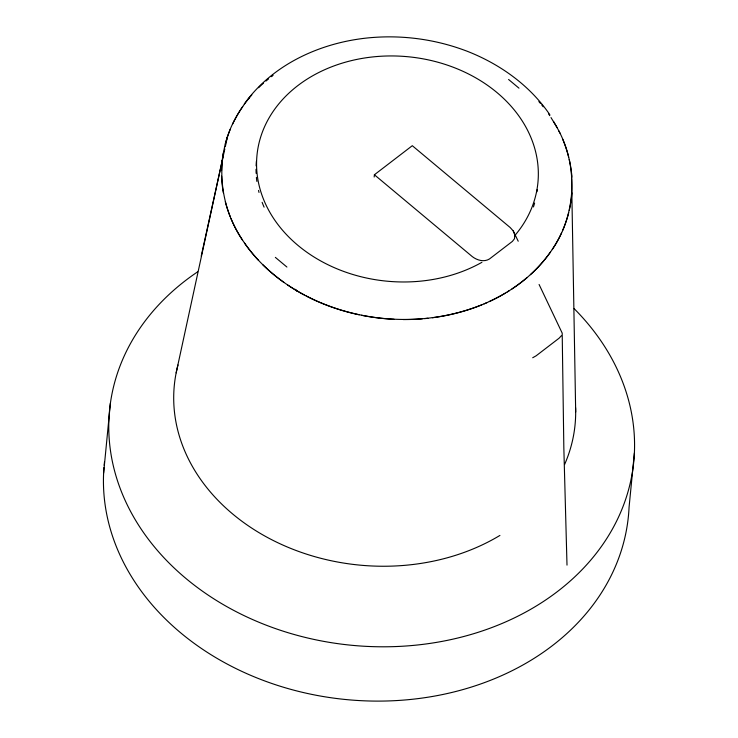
<?xml version="1.0" encoding="UTF-8"?>
<svg xmlns="http://www.w3.org/2000/svg" width="738" height="738" viewBox="0 0 738 738"><rect width="100%" height="100%" fill="white"/><g stroke="black" fill="none" stroke-linecap="round" stroke-linejoin="round"><path stroke-width="1.11" d="M103.615 473.141L110.396 403.179M374.175 177.019L374.397 174.768L412.302 145.7L510.198 227.544L513.242 230.929L518.214 241.225M634.385 452.975L629.062 507.274A263.365 210.33 5.6 0 1 353.105 700.168A263.365 210.33 5.6 0 1 103.966 467.541M176.161 372.875L222.221 160.57M201.225 256.104L224.813 148.928M225.302 146.696L227.516 136.641M244.25 104.049C271.252 66.125 316.298 44.631 361.648 38.653L362.33 38.551C397.053 34.169 432.745 38.339 465.512 50.627L466.268 50.894C499.395 63.68 529.746 85.147 549.838 114.741M561.387 335.735L559.1 338.198L536.129 355.808L532.698 357.745M263.457 83.21L261.75 84.649A175.948 140.524 5.6 0 0 258.568 87.721M266.021 81.032L268.586 78.865M508.583 79.473L518.971 88.163M374.397 174.768L472.292 256.612C477.034 260.283 484.008 262.377 489.451 258.983L512.421 241.372L514.487 238.697L514.866 234.952L513.242 230.929M275.348 257.368L286.907 267.036M551 117.554L557.162 127.822M539.081 284.471L562.199 333.124L563.832 447.606L567.005 565.124M557.716 128.753C578.85 167.019 576.295 216.548 550.511 251.981A176.17 140.69 5.6 0 1 520.871 282.608A176.161 140.69 5.6 0 1 481.37 304.988C427.44 326.464 364.886 323.65 312.46 299.084A176.161 140.69 5.6 0 1 272.949 273.936A176.151 140.681 5.6 0 1 243.282 241.234C218.337 205.385 214.131 155.856 235.948 117.499A175.948 140.524 5.6 0 1 251.833 94.888M571.489 172.793L571.544 176.244M571.59 178.541L575.686 412.053M481.923 262.304A141.133 112.711 5.6 0 1 260.348 190.127A141.133 112.711 5.6 0 1 422.404 58.717A141.133 112.711 5.6 0 1 514.626 235.782M537.227 189.5A141.133 112.711 5.6 0 1 536.941 191.779M534.607 203.061A141.133 112.711 5.6 0 1 533.454 206.935M264.084 207.157A141.133 112.711 5.6 0 1 262.119 202.304M259.01 192.433A141.133 112.711 5.6 0 1 258.521 190.441M256.852 181.41A141.133 112.711 5.6 0 1 256.4 177.378M256.132 173.347A141.133 112.711 5.6 0 1 256.04 169.316M256.104 165.856A141.133 112.711 5.6 0 1 256.4 161.271M538.888 101.595A176.161 140.69 5.6 0 1 540.364 103.311M541.803 105.036A176.161 140.69 5.6 0 1 543.214 106.779M548.565 113.892A176.161 140.69 5.6 0 1 549.819 115.709M571.895 192.858A175.607 140.248 5.6 0 1 569.266 210.45M568.73 212.627A175.607 140.248 5.6 0 1 562.54 230.671M561.609 232.738A175.607 140.248 5.6 0 1 552.236 249.462M550.345 252.211A175.607 140.248 5.6 0 1 530.364 274.684M526.997 277.645A175.607 140.248 5.6 0 1 511.923 288.973M509.119 290.79A175.607 140.248 5.6 0 1 507.227 291.971M505.309 293.134A175.607 140.248 5.6 0 1 489.303 301.556M487.209 302.506A175.607 140.248 5.6 0 1 484.036 303.89M481.896 304.776A175.607 140.248 5.6 0 1 432.385 317.755M427.929 318.29A175.607 140.248 5.6 0 1 424.571 318.622M422.32 318.825A175.607 140.248 5.6 0 1 403.169 319.545M394.092 319.296A175.607 140.248 5.6 0 1 361.463 315.274M359.249 314.812A175.607 140.248 5.6 0 1 306.224 295.975M304.213 294.923A175.607 140.248 5.6 0 1 287.552 284.905M283.761 282.276A175.607 140.248 5.6 0 1 262.617 264.536M258.595 260.413A175.607 140.248 5.6 0 1 244.444 242.95M242.59 240.201A175.607 140.248 5.6 0 1 231.04 218.66M230.201 216.603A175.607 140.248 5.6 0 1 225.293 201.705M223.346 192.839A175.607 140.248 5.6 0 1 221.612 176.151M221.575 170.561A175.607 140.248 5.6 0 1 223.328 152.877M225.265 144.141A175.607 140.248 5.6 0 1 230.284 129.27M232.59 124.085A175.607 140.248 5.6 0 1 242.728 106.558M248.097 99.362A175.607 140.248 5.6 0 1 249.518 97.61M553.491 121.364A175.607 140.248 5.6 0 1 557.347 128.071M558.915 131.069A175.607 140.248 5.6 0 1 559.911 133.089M562.679 139.196A175.607 140.248 5.6 0 1 568.703 157.249M569.238 159.463A175.607 140.248 5.6 0 1 571.885 177.24M575.603 407.662A201.345 160.801 5.6 0 1 573.223 437.164A201.345 160.801 5.6 0 1 564.561 464.562M499.921 535.428A201.345 160.801 5.6 0 1 269.195 538.399A201.345 160.801 5.6 0 1 177.987 364.978M574.136 308.659A263.365 210.33 5.6 0 1 541.471 602.752A263.365 210.33 5.6 0 1 172.738 566.636A263.365 210.33 5.6 0 1 197.701 271.796M104.159 465.3A263.365 210.33 5.6 0 1 104.501 461.942M296.777 291.086A105.848 84.538 5.6 0 1 295.587 289.324M272.857 75.248L271.141 76.697A175.607 140.248 5.6 0 1 272.857 75.248"/></g></svg>
